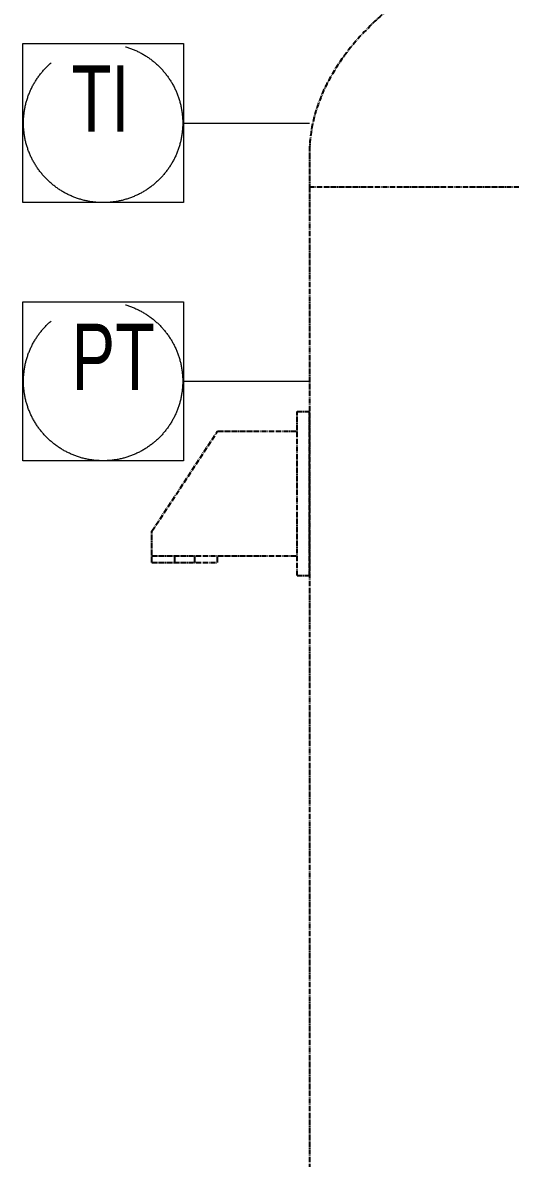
# Model space of a CAD drawing. Extents: x 1175813 to 1223918, y -298815 to -264839.
# Drawn here: x 1201229 to 1202148, y -276781 to -274639 of the extents above; entities that cross this region are included whole.
import ezdxf

# ---------------------------------------------------------------- set-up
doc = ezdxf.new("R2010")
doc.units = 0
doc.linetypes.add('ACAD_ISO02W100', pattern=[15, 12, -3])
doc.linetypes.add('GEN7', pattern=[13.75, 9.75, -1.5, 1, -1.5])
doc.layers.add('7', color=4, linetype='GEN7')
doc.layers.add('虚线', color=6, linetype='ACAD_ISO02W100', lineweight=18)
doc.styles.add('HGCAD', font='HGCAD.SHX', dxfattribs={"width": 0.75, "bigfont": 'HGCADHZ.SHX'})

msp = doc.modelspace()

# ---------------------------------------------------------------- linework, layer by layer
at = {"layer": '7'}
for p, q in [((1201769.3, -274887.3), (1201769.3, -274948.9)), ((1201769.3, -274948.9), (1201769.3, -276961.4)), ((1201769.3, -274948.9), (1203862.3, -274948.9)), ((1201746.2, -275372.5), (1201769.3, -275372.5)), ((1201746.2, -275681.6), (1201746.2, -275372.5)), ((1201769.3, -275681.6), (1201769.3, -275372.5)), ((1201472.7, -275598.1), (1201596.4, -275409.6)), ((1201596.4, -275409.6), (1201746.2, -275409.6)), ((1201472.7, -275656.8), (1201472.7, -275598.1)), ((1201472.7, -275644.5), (1201746.2, -275644.5)), ((1201472.7, -275656.8), (1201596.4, -275656.8)), ((1201516, -275656.8), (1201516, -275644.5)), ((1201553.1, -275656.8), (1201553.1, -275644.5)), ((1201596.4, -275656.8), (1201596.4, -275644.5)), ((1201746.2, -275681.6), (1201769.3, -275681.6))]:
    msp.add_line(p, q, dxfattribs=at)
msp.add_ellipse((1202815.8, -274887.3), major_axis=(-1046.5, 0), ratio=0.508496, start_param=3.141593, end_param=6.283185, dxfattribs=at)
at = {"layer": '虚线', "ltscale": 50}
for p, q in [((1201229.2, -274978.4), (1201229.2, -274678.4)), ((1201229.2, -274678.4), (1201379.2, -274678.4)), ((1201379.2, -274678.4), (1201532, -274678.4)), ((1201532, -274678.4), (1201532, -274978.4)), ((1201530.6, -274828.4), (1201769.3, -274828.4)), ((1201532, -274978.4), (1201229.2, -274978.4)), ((1201229.2, -275465.2), (1201229.2, -275165.2)), ((1201229.2, -275165.2), (1201379.2, -275165.2)), ((1201379.2, -275165.2), (1201532, -275165.2)), ((1201532, -275165.2), (1201532, -275465.2)), ((1201530.6, -275315.2), (1201769.3, -275315.2)), ((1201532, -275465.2), (1201229.2, -275465.2))]:
    msp.add_line(p, q, dxfattribs=at)
for centre in [(1201380.6, -274828.4), (1201380.6, -275315.2)]:
    msp.add_circle(centre, 150, dxfattribs=at)

# ---------------------------------------------------------------- texts
at = {"layer": '虚线', "ltscale": 50, "style": 'HGCAD', "width": 0.75}
for s, p in [('TI', (1201321.3, -274844.8)), ('PT', (1201321.3, -275331.7))]:
    msp.add_text(s, height=125, dxfattribs=at).set_placement(p)

doc.saveas('drawing.dxf')
